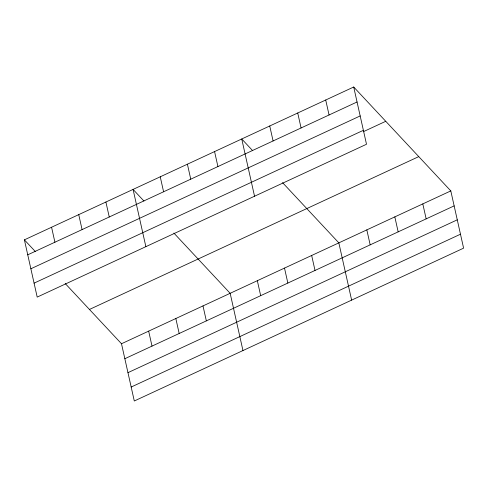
<?xml version="1.0" encoding="UTF-8"?>
<svg xmlns="http://www.w3.org/2000/svg" width="488" height="488" viewBox="0 0 488 488"><rect width="100%" height="100%" fill="white"/><g stroke="black" fill="none" stroke-linecap="round" stroke-linejoin="round"><path stroke-width="0.73" d="M353.709 87.01L366.506 144.259L37.198 297.094L24.4 239.846L353.709 87.01L450.802 190.906L463.6 248.154L134.292 400.99L121.494 343.741L65.209 283.516M27.749 254.821L357.057 101.986M30.866 268.772L360.175 115.937M34.081 283.144L363.389 130.308M363.218 131.754L385.752 121.298M89.45 309.453L418.765 156.618M121.494 343.741L450.802 190.906M124.843 358.71L454.151 205.881M127.96 372.661L457.268 219.832M131.174 387.039L460.483 234.203M252.595 150.591L241.743 138.976L254.541 196.225M282.552 182.64L338.837 242.865L351.635 300.12M143.923 201.025L133.072 189.411L145.869 246.66M173.881 233.081L230.165 293.306L242.963 350.555M24.4 239.846L35.252 251.46M422.809 203.899L426.158 218.868M394.822 216.886L398.165 231.861M366.83 229.879L370.178 244.854M325.716 100.003L329.065 114.979M297.729 112.996L301.072 127.966M311.667 255.48L315.016 270.45M269.736 125.983L273.085 140.959M284.504 268.089L287.847 283.058M257.335 280.698L260.683 295.667M214.574 151.585L217.922 166.56M187.41 164.194L190.753 179.169M202.996 305.915L206.345 320.884M160.241 176.802L163.59 191.778M175.833 318.524L179.175 333.493M148.663 331.132L152.006 346.102M105.902 202.02L109.251 216.995M78.739 214.629L82.082 229.604M51.569 227.237L54.912 242.213"/></g></svg>
